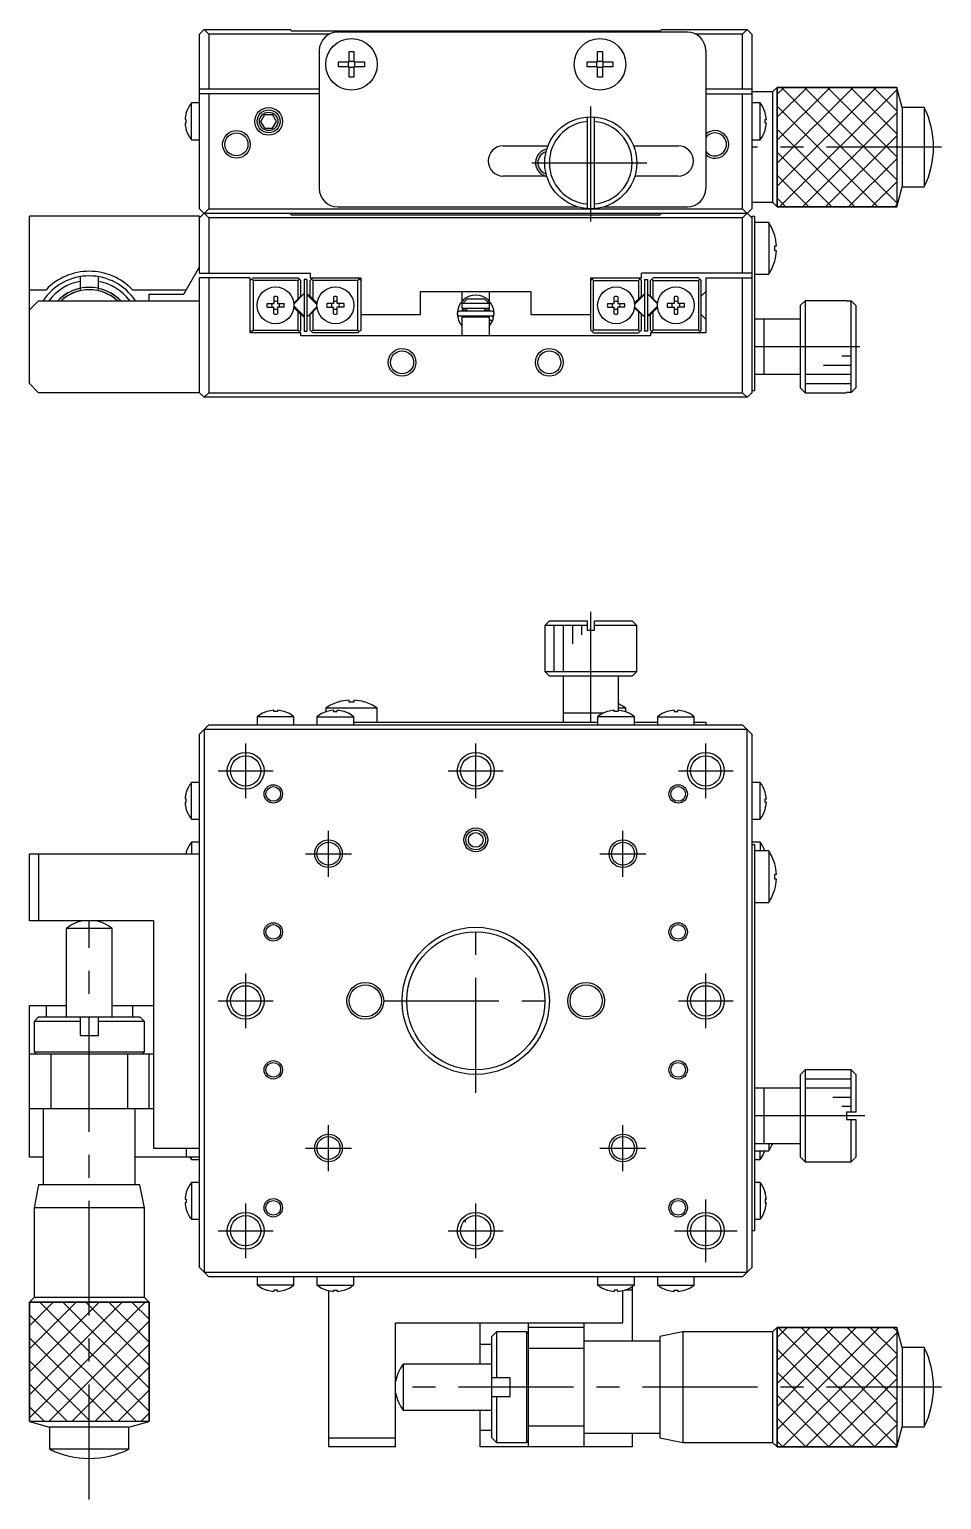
# Model space of a CAD drawing. Extents: x -22 to 382, y 2 to 262.
# Drawn here: x 92 to 191.1, y 102.1 to 262 of the extents above; entities that cross this region are included whole.
import ezdxf

# ---------------------------------------------------------------- set-up
doc = ezdxf.new("R2010")
doc.units = 0
doc.header["$LTSCALE"] = 10
doc.linetypes.add('CENTER', pattern=[2, 1.25, -0.25, 0.25, -0.25])
doc.layers.get('0').update_dxf_attribs({"linetype": 'CONTINUOUS'})
doc.layers.add('CENTER', color=1, linetype='CENTER')

msp = doc.modelspace()

# ---------------------------------------------------------------- linework, layer by layer
at = {"color": 7, "linetype": 'CONTINUOUS'}
for p, q in [((110.507487, 261.474497), (111.007487, 261.974497)), ((110.507487, 242.474497), (110.507487, 261.474497)), ((111.007487, 261.974497), (111.507487, 261.474497)), ((111.007487, 261.974497), (120.307487, 261.974497)), ((111.507487, 261.474497), (111.507487, 255.474497)), ((124.635707, 261.474497), (111.507487, 261.474497)), ((120.507487, 261.774497), (120.307487, 261.974497)), ((160.507487, 261.774497), (120.507487, 261.774497)), ((163.507487, 261.674497), (125.507487, 261.674497)), ((160.707487, 261.974497), (160.507487, 261.774497)), ((160.707487, 261.974497), (170.007487, 261.974497)), ((169.507487, 261.474497), (164.379266, 261.474497)), ((169.507487, 261.474497), (170.007487, 261.974497)), ((169.507487, 255.474497), (169.507487, 261.474497)), ((170.007487, 261.974497), (170.507487, 261.474497)), ((170.507487, 261.474497), (170.507487, 242.474497)), ((123.507487, 259.674497), (123.507487, 244.674497)), ((126.747487, 259.573637), (127.267487, 259.573637)), ((126.747487, 258.434497), (126.747487, 259.573637)), ((127.267487, 259.573637), (127.267487, 258.434497)), ((153.747487, 259.573637), (154.267487, 259.573637)), ((153.747487, 258.434497), (153.747487, 259.573637)), ((154.267487, 259.573637), (154.267487, 258.434497)), ((165.507487, 259.674497), (165.507487, 244.674497)), ((125.608347, 257.914497), (125.608347, 258.434497)), ((125.608347, 258.434497), (126.747487, 258.434497)), ((126.747487, 257.914497), (125.608347, 257.914497)), ((126.678045, 257.914497), (126.678045, 258.434497)), ((126.747487, 258.503939), (127.267487, 258.503939)), ((126.747487, 256.775358), (126.747487, 257.914497)), ((127.267487, 257.845056), (126.747487, 257.845056)), ((127.267487, 258.434497), (128.406626, 258.434497)), ((127.267487, 257.914497), (127.267487, 256.775358)), ((128.406626, 257.914497), (127.267487, 257.914497)), ((127.336928, 258.434497), (127.336928, 257.914497)), ((128.406626, 258.434497), (128.406626, 257.914497)), ((152.608347, 257.914497), (152.608347, 258.434497)), ((152.608347, 258.434497), (153.747487, 258.434497)), ((153.747487, 257.914497), (152.608347, 257.914497)), ((153.678045, 257.914497), (153.678045, 258.434497)), ((153.747487, 258.503939), (154.267487, 258.503939)), ((153.747487, 256.775358), (153.747487, 257.914497)), ((154.267487, 257.845056), (153.747487, 257.845056)), ((154.267487, 258.434497), (155.406626, 258.434497)), ((154.267487, 257.914497), (154.267487, 256.775358)), ((155.406626, 257.914497), (154.267487, 257.914497)), ((154.336928, 258.434497), (154.336928, 257.914497)), ((155.406626, 258.434497), (155.406626, 257.914497)), ((127.267487, 256.775358), (126.747487, 256.775358)), ((154.267487, 256.775358), (153.747487, 256.775358)), ((123.507487, 255.474497), (110.507487, 255.474497)), ((123.507487, 254.974497), (110.507487, 254.974497)), ((111.507487, 254.974497), (111.507487, 242.474497)), ((170.507487, 255.474497), (165.507487, 255.474497)), ((165.507487, 254.974497), (170.507487, 254.974497)), ((169.507487, 242.474497), (169.507487, 254.974497)), ((172.757491, 255.174493), (170.507487, 255.174493)), ((173.257493, 255.674496), (172.757491, 255.174493)), ((172.757491, 255.174493), (172.757491, 243.174501)), ((186.846982, 253.474497), (186.257494, 255.674496)), ((109.051754, 252.903206), (109.051754, 252.924497)), ((109.609487, 249.974497), (109.609487, 253.974497)), ((110.507487, 253.974497), (109.609487, 253.974497)), ((117.141461, 251.974497), (117.574474, 252.724497)), ((117.574474, 252.724497), (118.440499, 252.724497)), ((118.873512, 251.974497), (118.440499, 252.724497)), ((171.405486, 253.974497), (170.507487, 253.974497)), ((171.405486, 249.974497), (171.405486, 253.974497)), ((171.963219, 252.903206), (171.963219, 252.924497)), ((186.846982, 253.474497), (186.846982, 244.874497)), ((189.257493, 253.474497), (186.846982, 253.474497)), ((189.257493, 253.474497), (189.257493, 244.874497)), ((109.051754, 252.174497), (108.920011, 252.174497)), ((108.920011, 251.774497), (109.051754, 251.774497)), ((109.051754, 251.774497), (109.051754, 252.174497)), ((109.051754, 251.024497), (109.051754, 251.045789)), ((117.574474, 251.224497), (117.141461, 251.974497)), ((117.574474, 251.224497), (118.440499, 251.224497)), ((118.440499, 251.224497), (118.873512, 251.974497)), ((152.607487, 252.458472), (152.607487, 242.490523)), ((153.407487, 242.490523), (153.407487, 252.458472)), ((171.963219, 252.174497), (172.094962, 252.174497)), ((171.963219, 251.774497), (171.963219, 252.174497)), ((172.094962, 251.774497), (171.963219, 251.774497)), ((171.963219, 251.024497), (171.963219, 251.045789)), ((109.609487, 249.974497), (110.507487, 249.974497)), ((170.507487, 249.974497), (171.405486, 249.974497)), ((143.507487, 249.324497), (148.362328, 249.324497)), ((157.652645, 249.324497), (162.507487, 249.324497)), ((148.222353, 246.024497), (143.507487, 246.024497)), ((162.507487, 246.024497), (157.79262, 246.024497)), ((186.257494, 242.674498), (186.846982, 244.874497)), ((186.846982, 244.874497), (189.257493, 244.874497)), ((170.507487, 243.174501), (172.757491, 243.174501)), ((172.757491, 243.174501), (173.257493, 242.674498)), ((110.507487, 241.674497), (92.007487, 241.674497)), ((92.007487, 223.474497), (92.007487, 241.674497)), ((110.507487, 242.474497), (111.507487, 241.474497)), ((110.507487, 241.474497), (111.507487, 242.474497)), ((110.507487, 235.474497), (110.507487, 241.674497)), ((170.007487, 241.974497), (111.007487, 241.974497)), ((111.507487, 242.474497), (169.507487, 242.474497)), ((111.507487, 241.474497), (111.507487, 235.474497)), ((169.507487, 241.474497), (111.507487, 241.474497)), ((120.507487, 241.774497), (120.307487, 241.974497)), ((160.507487, 241.774497), (120.507487, 241.774497)), ((125.507487, 242.674497), (151.607487, 242.674497)), ((154.407487, 242.674497), (163.507487, 242.674497)), ((160.707487, 241.974497), (160.507487, 241.774497)), ((169.507487, 241.474497), (170.507487, 242.474497)), ((169.507487, 242.474497), (170.507487, 241.474497)), ((169.507487, 235.474497), (169.507487, 241.474497)), ((170.507487, 241.674497), (170.807487, 241.674497)), ((170.507487, 241.674497), (170.507487, 222.474497)), ((170.807487, 241.674497), (170.807487, 222.674497)), ((172.34995, 240.974497), (170.807487, 240.974497)), ((172.34995, 240.974497), (172.34995, 235.374497)), ((173.000691, 239.573637), (173.00686, 239.576645)), ((173.000691, 237.914497), (173.000691, 238.434497)), ((173.000691, 238.434497), (173.193948, 238.434497)), ((173.193948, 237.914497), (173.000691, 237.914497)), ((173.00686, 236.77235), (173.000691, 236.775358)), ((97.507487, 235.090577), (97.507487, 233.56198)), ((99.507487, 233.56198), (99.507487, 235.090577)), ((108.775436, 233.174497), (110.507486, 236.174497)), ((110.507487, 235.474497), (122.507487, 235.474497)), ((110.507487, 222.474497), (110.507487, 234.974497)), ((116.007487, 234.974497), (110.507487, 234.974497)), ((111.507487, 234.974497), (111.507487, 222.474497)), ((116.007487, 228.974497), (116.007487, 234.974497)), ((116.307487, 234.974497), (116.007487, 234.674497)), ((116.307487, 234.974497), (121.207487, 234.974497)), ((121.207487, 234.974497), (121.507487, 234.674497)), ((122.507487, 235.474497), (122.507487, 234.974497)), ((122.507487, 234.974497), (128.007487, 234.974497)), ((122.807487, 234.974497), (122.507487, 234.674497)), ((127.707487, 234.974497), (128.007487, 234.674497)), ((128.007487, 234.974497), (128.007487, 229.274497)), ((153.007487, 234.974497), (158.507487, 234.974497)), ((153.007487, 229.274497), (153.007487, 234.974497)), ((153.007487, 234.674497), (153.307487, 234.974497)), ((158.207487, 234.974497), (158.507487, 234.674497)), ((158.507487, 234.974497), (158.507487, 235.474497)), ((170.507487, 235.474497), (158.507487, 235.474497)), ((159.507487, 234.674497), (159.807487, 234.974497)), ((164.707487, 234.974497), (159.807487, 234.974497)), ((164.707487, 234.974497), (165.007487, 234.674497)), ((165.507487, 234.974497), (165.507487, 228.974497)), ((165.507487, 234.974497), (170.507487, 234.974497)), ((169.507487, 222.474497), (169.507487, 234.974497)), ((170.807487, 235.374497), (172.34995, 235.374497)), ((92.007487, 233.674497), (93.817071, 233.674497)), ((103.197902, 233.674497), (109.064111, 233.674497)), ((116.307487, 234.674497), (116.157487, 234.824497)), ((121.207487, 234.674497), (116.307487, 234.674497)), ((116.307487, 234.674497), (116.307487, 229.274497)), ((121.357487, 234.824497), (121.207487, 234.674497)), ((121.207487, 232.677099), (121.207487, 234.674497)), ((121.507487, 232.977099), (121.507487, 234.674497)), ((121.857487, 234.774497), (121.857487, 229.174497)), ((122.157487, 234.774497), (121.857487, 234.774497)), ((122.157487, 234.774497), (122.157487, 229.174497)), ((122.507487, 232.977099), (122.507487, 234.674497)), ((122.807487, 234.674497), (122.657487, 234.824497)), ((127.707487, 234.674497), (122.807487, 234.674497)), ((122.807487, 234.674497), (122.807487, 232.677099)), ((127.857487, 234.824497), (127.707487, 234.674497)), ((127.707487, 229.274497), (127.707487, 234.674497)), ((134.507487, 230.974497), (134.507487, 233.474497)), ((134.507487, 233.474497), (146.507487, 233.474497)), ((139.007487, 233.474497), (139.007487, 232.394525)), ((142.007487, 232.394605), (142.007487, 233.474497)), ((146.507487, 233.474497), (146.507487, 230.974497)), ((153.157487, 234.824497), (153.307487, 234.674497)), ((153.307487, 234.674497), (158.207487, 234.674497)), ((153.307487, 229.274497), (153.307487, 234.674497)), ((158.207487, 234.674497), (158.357487, 234.824497)), ((158.207487, 234.674497), (158.207487, 232.677099)), ((158.507487, 232.977099), (158.507487, 234.674497)), ((158.857487, 234.774497), (159.157487, 234.774497)), ((158.857487, 234.774497), (158.857487, 229.174497)), ((159.157487, 234.774497), (159.157487, 229.174497)), ((159.507487, 232.977099), (159.507487, 234.674497)), ((159.657487, 234.824497), (159.807487, 234.674497)), ((159.807487, 234.674497), (164.707487, 234.674497)), ((159.807487, 232.677099), (159.807487, 234.674497)), ((164.707487, 234.674497), (164.857487, 234.824497)), ((164.707487, 234.674497), (164.707487, 229.274497)), ((165.007487, 229.274497), (165.007487, 234.674497)), ((165.507487, 233.474497), (165.007487, 232.974497)), ((93.007487, 232.474497), (92.007487, 231.474497)), ((93.007487, 232.474497), (110.507487, 232.474497)), ((105.007487, 233.174497), (108.775436, 233.174497)), ((105.007487, 232.474497), (105.007487, 233.174497)), ((117.828778, 232.174497), (118.557487, 232.174497)), ((118.557487, 232.903206), (118.557487, 232.174497)), ((118.957487, 232.903206), (118.957487, 232.174497)), ((118.957487, 232.174497), (119.686195, 232.174497)), ((120.743233, 232.212846), (121.507487, 232.977099)), ((121.83071, 233.211934), (120.77005, 232.151274)), ((121.857487, 230.780995), (120.77005, 231.868431)), ((120.77005, 231.797721), (121.83071, 230.737061)), ((122.157487, 233.168), (123.244923, 232.080563)), ((123.244923, 232.151274), (122.184263, 233.211934)), ((122.184263, 230.737061), (123.244923, 231.797721)), ((122.507487, 232.977099), (123.27174, 232.212846)), ((125.057487, 232.174497), (124.328778, 232.174497)), ((125.057487, 232.903206), (125.057487, 232.174497)), ((125.457487, 232.174497), (125.457487, 232.903206)), ((126.186195, 232.174497), (125.457487, 232.174497)), ((139.007487, 232.174497), (139.007487, 231.674497)), ((142.007487, 232.174497), (139.007487, 232.174497)), ((139.061803, 232.174497), (139.590971, 232.674497)), ((139.590971, 232.674497), (141.424002, 232.674497)), ((141.424002, 232.674497), (141.95317, 232.174497)), ((142.007487, 231.674497), (142.007487, 232.174497)), ((154.828778, 232.174497), (155.557487, 232.174497)), ((155.557487, 232.174497), (155.557487, 232.903206)), ((155.957487, 232.903206), (155.957487, 232.174497)), ((155.957487, 232.174497), (156.686195, 232.174497)), ((158.507487, 232.977099), (157.743234, 232.212846)), ((158.83071, 233.211934), (157.77005, 232.151274)), ((158.857486, 233.168001), (157.77005, 232.080563)), ((157.77005, 231.797721), (158.83071, 230.737061)), ((159.157487, 230.780995), (160.244923, 231.868431)), ((160.244923, 232.151274), (159.184263, 233.211934)), ((159.184263, 230.737061), (160.244923, 231.797721)), ((159.507487, 232.977099), (160.27174, 232.212846)), ((162.057487, 232.174497), (161.328778, 232.174497)), ((162.057487, 232.903206), (162.057487, 232.174497)), ((162.457487, 232.903206), (162.457487, 232.174497)), ((163.186195, 232.174497), (162.457487, 232.174497)), ((176.307487, 232.474497), (175.807487, 231.974497)), ((175.807487, 222.974497), (175.807487, 231.974497)), ((176.307487, 232.474497), (176.307487, 222.474497)), ((180.807487, 232.474497), (176.307487, 232.474497)), ((180.807487, 232.474497), (180.807487, 232.458472)), ((180.807487, 232.458472), (181.307487, 232.458472)), ((181.307487, 222.490523), (181.307487, 232.458472)), ((181.307487, 232.458472), (181.807487, 231.956684)), ((181.807487, 231.956684), (181.807487, 222.99231)), ((117.828778, 231.774497), (118.557487, 231.774497)), ((118.557487, 231.045789), (118.557487, 231.774497)), ((118.957487, 231.774497), (118.957487, 231.045789)), ((119.686195, 231.774497), (118.957487, 231.774497)), ((121.507487, 230.971896), (120.743233, 231.736149)), ((121.207487, 229.274497), (121.207487, 231.271896)), ((121.507487, 229.274497), (121.507487, 230.971896)), ((123.27174, 231.736149), (122.507487, 230.971896)), ((122.507487, 229.274497), (122.507487, 230.971896)), ((122.807487, 231.271896), (122.807487, 229.274497)), ((124.328778, 231.774497), (125.057487, 231.774497)), ((125.057487, 231.045789), (125.057487, 231.774497)), ((125.457487, 231.045789), (125.457487, 231.774497)), ((126.186195, 231.774497), (125.457487, 231.774497)), ((128.007487, 230.974497), (134.507487, 230.974497)), ((138.644622, 230.349627), (138.66914, 230.28679)), ((138.669276, 230.290853), (138.668815, 230.288327)), ((138.66914, 230.28679), (138.668815, 230.288327)), ((138.668819, 230.288318), (138.669953, 230.288807)), ((142.257487, 231.324497), (138.757487, 231.324497)), ((138.757487, 230.824497), (142.257487, 230.824497)), ((139.007487, 231.674497), (142.007487, 231.674497)), ((142.007487, 230.674497), (139.007487, 230.674497)), ((139.007487, 230.674497), (139.007487, 228.674497)), ((139.060902, 230.67445), (139.02739, 230.824489)), ((139.027662, 231.324512), (139.131541, 231.674596)), ((139.060749, 231.474497), (139.507487, 231.474497)), ((139.129014, 230.674518), (139.359334, 230.824497)), ((139.507487, 231.674497), (139.507487, 231.324497)), ((139.507487, 230.824497), (139.507487, 230.674497)), ((141.507487, 231.324497), (141.507487, 231.674497)), ((141.507487, 231.474497), (141.954133, 231.474497)), ((141.507487, 230.674497), (141.507487, 230.824497)), ((141.65564, 230.824497), (141.885959, 230.674518)), ((141.883106, 231.674615), (141.987557, 231.324525)), ((142.340912, 230.278194), (142.007475, 230.390498)), ((142.007487, 228.674497), (142.007487, 230.674497)), ((142.025267, 230.39228), (142.007487, 230.401013)), ((142.007628, 229.753839), (142.344841, 230.287301)), ((142.043714, 230.383495), (142.025267, 230.39228)), ((142.062692, 230.374723), (142.043714, 230.383495)), ((142.082063, 230.366028), (142.062692, 230.374723)), ((142.101683, 230.357474), (142.082063, 230.366028)), ((142.121408, 230.349123), (142.101683, 230.357474)), ((142.141094, 230.341038), (142.121408, 230.349123)), ((142.160596, 230.333278), (142.141094, 230.341038)), ((142.17977, 230.3259), (142.160596, 230.333278)), ((142.198475, 230.318957), (142.17977, 230.3259)), ((142.216575, 230.312501), (142.198475, 230.318957)), ((142.233936, 230.30658), (142.216575, 230.312501)), ((142.25043, 230.301237), (142.233936, 230.30658)), ((142.265936, 230.296511), (142.25043, 230.301237)), ((142.28034, 230.292437), (142.265936, 230.296511)), ((142.293537, 230.289045), (142.28034, 230.292437)), ((142.30543, 230.286359), (142.293537, 230.289045)), ((142.31593, 230.2844), (142.30543, 230.286359)), ((142.307691, 230.205717), (142.341955, 230.280636)), ((142.324961, 230.283182), (142.31593, 230.2844)), ((142.332456, 230.282714), (142.324961, 230.283182)), ((142.338361, 230.283), (142.332456, 230.282714)), ((142.342632, 230.284036), (142.338361, 230.283)), ((142.345237, 230.285817), (142.342632, 230.284036)), ((142.346158, 230.288327), (142.345237, 230.285817)), ((142.345833, 230.28679), (142.358885, 230.319371)), ((142.362903, 230.827161), (142.356331, 230.844928)), ((142.358885, 230.319371), (142.370975, 230.354389)), ((142.374432, 230.791968), (142.362903, 230.827161)), ((142.367449, 230.342498), (142.505974, 231.044992)), ((142.370975, 230.354389), (142.3813, 230.389957)), ((142.38419, 230.756253), (142.374432, 230.791968)), ((142.3813, 230.389957), (142.389835, 230.425986)), ((142.392152, 230.720104), (142.38419, 230.756253)), ((142.389835, 230.425986), (142.396559, 230.462389)), ((142.3983, 230.683608), (142.392152, 230.720104)), ((142.396559, 230.462389), (142.401457, 230.499075)), ((142.402619, 230.646855), (142.3983, 230.683608)), ((142.401457, 230.499075), (142.404516, 230.535955)), ((142.405098, 230.609935), (142.402619, 230.646855)), ((142.404516, 230.535955), (142.405731, 230.572938)), ((142.405731, 230.572938), (142.405098, 230.609935)), ((146.507487, 230.974497), (153.007487, 230.974497)), ((154.828778, 231.774497), (155.557487, 231.774497)), ((155.557487, 231.045789), (155.557487, 231.774497)), ((156.686195, 231.774497), (155.957487, 231.774497)), ((155.957487, 231.045789), (155.957487, 231.774497)), ((157.743234, 231.736149), (158.507487, 230.971896)), ((158.207487, 231.271896), (158.207487, 229.274497)), ((158.507487, 229.274497), (158.507487, 230.971896)), ((160.27174, 231.736149), (159.507487, 230.971896)), ((159.507487, 229.274497), (159.507487, 230.971896)), ((159.807487, 229.274497), (159.807487, 231.271896)), ((161.328778, 231.774497), (162.057487, 231.774497)), ((162.057487, 231.774497), (162.057487, 231.045789)), ((162.457487, 231.045789), (162.457487, 231.774497)), ((163.186195, 231.774497), (162.457487, 231.774497)), ((165.007487, 230.974497), (165.507487, 230.474497)), ((175.807487, 230.474497), (170.807487, 230.474497)), ((171.807487, 230.474497), (171.807487, 224.474497)), ((116.007487, 229.274497), (116.307487, 228.974497)), ((121.507487, 228.974497), (116.007487, 228.974497)), ((116.157487, 229.124497), (116.307487, 229.274497)), ((116.307487, 229.274497), (121.207487, 229.274497)), ((121.207487, 229.274497), (121.357487, 229.124497)), ((121.207487, 228.974497), (121.507487, 229.274497)), ((121.507487, 228.674497), (121.507487, 228.974497)), ((159.507487, 228.674497), (121.507487, 228.674497)), ((121.857487, 229.174497), (122.157487, 229.174497)), ((122.507487, 229.274497), (122.807487, 228.974497)), ((122.657487, 229.124497), (122.807487, 229.274497)), ((122.807487, 229.274497), (127.707487, 229.274497)), ((127.707487, 228.974497), (122.807487, 228.974497)), ((127.707487, 229.274497), (127.857487, 229.124497)), ((127.707487, 228.974497), (128.007487, 229.274497)), ((153.007487, 229.274497), (153.307487, 228.974497)), ((153.307487, 229.274497), (153.157487, 229.124497)), ((158.207487, 229.274497), (153.307487, 229.274497)), ((153.307487, 228.974497), (158.207487, 228.974497)), ((158.357487, 229.124497), (158.207487, 229.274497)), ((158.507487, 229.274497), (158.207487, 228.974497)), ((159.157487, 229.174497), (158.857487, 229.174497)), ((159.507487, 229.274497), (159.807487, 228.974497)), ((159.507487, 228.974497), (159.507487, 228.674497)), ((165.507487, 228.974497), (159.507487, 228.974497)), ((159.807487, 229.274497), (159.657487, 229.124497)), ((164.707487, 229.274497), (159.807487, 229.274497)), ((164.857487, 229.124497), (164.707487, 229.274497)), ((165.007487, 229.274497), (164.707487, 228.974497)), ((170.807487, 224.474497), (175.807487, 224.474497)), ((92.007487, 223.474497), (93.007487, 222.474497)), ((110.507487, 222.474497), (93.007487, 222.474497)), ((110.507487, 222.474497), (111.007487, 221.974497)), ((111.007487, 221.974497), (111.507487, 222.474497)), ((111.507487, 222.474497), (169.507487, 222.474497)), ((169.507487, 222.474497), (170.007487, 221.974497)), ((170.007487, 221.974497), (170.507487, 222.474497)), ((170.807487, 222.674497), (170.507487, 222.674497)), ((175.807487, 222.974497), (176.307487, 222.474497)), ((176.307487, 222.474497), (180.807487, 222.474497)), ((181.307487, 222.490523), (180.807487, 222.490523)), ((180.807487, 222.490523), (180.807487, 222.474497)), ((181.807487, 222.99231), (181.307487, 222.490523)), ((170.007487, 221.974497), (111.007487, 221.974497)), ((148.507487, 197.653452), (148.007487, 197.153452)), ((152.607487, 197.153452), (148.007487, 197.153452)), ((148.007487, 197.153452), (148.007487, 192.153452)), ((148.507487, 197.653452), (152.607487, 197.653452)), ((152.607487, 197.653452), (152.607487, 196.653452)), ((152.607487, 196.653452), (153.407487, 196.653452)), ((153.407487, 197.653452), (157.507487, 197.653452)), ((153.407487, 196.653452), (153.407487, 197.653452)), ((158.007487, 197.153452), (153.407487, 197.153452)), ((158.007487, 197.153452), (157.507487, 197.653452)), ((158.007487, 192.153452), (158.007487, 197.153452)), ((148.007487, 192.153452), (158.007487, 192.153452)), ((148.007487, 192.153452), (148.507487, 191.653452)), ((157.507487, 191.653452), (158.007487, 192.153452)), ((157.507487, 191.653452), (148.507487, 191.653452)), ((150.007487, 191.653452), (150.007487, 186.653452)), ((156.007487, 187.937396), (156.007487, 191.653452)), ((125.608347, 188.846656), (125.605339, 188.852825)), ((126.747487, 188.846656), (126.747487, 189.039913)), ((127.267487, 188.846656), (126.747487, 188.846656)), ((127.267487, 189.039913), (127.267487, 188.846656)), ((128.409634, 188.852825), (128.406626, 188.846656)), ((120.757487, 187.251451), (116.757487, 187.251451)), ((116.757487, 187.251451), (116.757487, 186.353452)), ((117.828778, 187.809184), (117.807487, 187.809184)), ((118.557487, 187.809184), (118.557487, 187.940927)), ((118.957487, 187.809184), (118.557487, 187.809184)), ((118.957487, 187.940927), (118.957487, 187.809184)), ((119.707487, 187.809184), (119.686195, 187.809184)), ((120.757487, 186.353452), (120.757487, 187.251451)), ((123.257487, 187.251451), (127.257487, 187.251451)), ((123.257487, 187.251451), (123.257487, 186.353452)), ((124.207487, 188.195915), (129.807487, 188.195915)), ((124.207487, 188.195915), (124.207487, 187.776281)), ((124.307487, 187.809184), (124.328778, 187.809184)), ((125.057487, 187.940927), (125.057487, 187.809184)), ((125.057487, 187.809184), (125.457487, 187.809184)), ((125.457487, 187.809184), (125.457487, 187.940927)), ((126.186195, 187.809184), (126.207487, 187.809184)), ((127.257487, 186.353452), (127.257487, 187.251451)), ((129.807487, 186.653452), (129.807487, 188.195915)), ((150.007487, 187.653452), (154.404712, 187.653452)), ((157.757487, 187.251451), (153.757487, 187.251451)), ((153.757487, 187.251451), (153.757487, 186.353452)), ((154.828778, 187.809184), (154.807487, 187.809184)), ((155.557487, 187.809184), (155.557487, 187.940927)), ((155.957487, 187.809184), (155.557487, 187.809184)), ((155.957487, 187.940927), (155.957487, 187.809184)), ((156.007487, 188.195915), (156.807487, 188.195915)), ((156.707487, 187.809184), (156.686195, 187.809184)), ((156.807487, 187.776281), (156.807487, 188.195915)), ((157.757487, 186.353452), (157.757487, 187.251451)), ((160.257487, 187.251451), (164.257487, 187.251451)), ((160.257487, 187.251451), (160.257487, 186.353452)), ((161.307487, 187.809184), (161.328778, 187.809184)), ((162.057487, 187.940927), (162.057487, 187.809184)), ((162.057487, 187.809184), (162.457487, 187.809184)), ((162.457487, 187.809184), (162.457487, 187.940927)), ((163.186195, 187.809184), (163.207487, 187.809184)), ((164.257487, 186.353452), (164.257487, 187.251451)), ((110.507487, 185.353452), (111.507487, 186.353452)), ((111.007487, 185.853452), (111.007487, 126.853452)), ((170.007487, 185.853452), (111.007487, 185.853452)), ((111.507487, 186.353452), (169.507487, 186.353452)), ((127.257487, 186.653452), (153.757487, 186.653452)), ((157.757487, 186.653452), (160.257487, 186.653452)), ((164.257487, 186.653452), (165.507487, 186.653452)), ((165.507487, 186.653452), (165.507487, 186.353452)), ((169.507487, 186.353452), (170.507487, 185.353452)), ((170.007487, 126.853452), (170.007487, 185.853452)), ((110.507487, 127.353452), (110.507487, 185.353452)), ((170.507487, 185.353452), (170.507487, 127.353452)), ((109.051754, 179.03216), (109.051754, 179.053452)), ((109.609487, 176.103452), (109.609487, 180.103452)), ((110.507487, 180.103452), (109.609487, 180.103452)), ((171.405486, 180.103452), (170.507487, 180.103452)), ((171.405486, 176.103452), (171.405486, 180.103452)), ((171.963219, 179.03216), (171.963219, 179.053452)), ((109.051754, 178.303452), (108.920011, 178.303452)), ((108.920011, 177.903452), (109.051754, 177.903452)), ((109.051754, 177.903452), (109.051754, 178.303452)), ((171.963219, 178.303452), (172.094962, 178.303452)), ((171.963219, 177.903452), (171.963219, 178.303452)), ((172.094962, 177.903452), (171.963219, 177.903452)), ((109.051754, 177.153452), (109.051754, 177.174743)), ((109.609487, 176.103452), (110.507487, 176.103452)), ((170.507487, 176.103452), (171.405486, 176.103452)), ((171.963219, 177.153452), (171.963219, 177.174743)), ((109.609487, 173.603452), (109.609487, 172.353452)), ((110.507487, 173.603452), (109.609487, 173.603452)), ((171.405486, 173.603452), (170.507487, 173.603452)), ((170.507487, 173.353452), (170.807487, 173.353452)), ((170.807487, 173.353452), (170.807487, 131.353452)), ((172.34995, 172.653452), (170.807487, 172.653452)), ((171.405486, 173.603452), (171.405486, 172.653452)), ((172.34995, 172.653452), (172.34995, 167.053452)), ((92.007487, 165.053452), (92.007487, 172.353452)), ((92.007487, 172.353452), (110.507487, 172.353452)), ((93.007487, 172.353452), (93.007487, 165.053452)), ((109.051754, 172.553452), (109.051754, 172.53216)), ((173.000691, 171.252591), (173.00686, 171.255599)), ((173.000691, 170.113452), (173.193948, 170.113452)), ((173.000691, 169.593452), (173.000691, 170.113452)), ((173.193948, 169.593452), (173.000691, 169.593452)), ((173.00686, 168.451304), (173.000691, 168.454312)), ((170.807487, 167.053452), (172.34995, 167.053452)), ((105.507487, 165.053452), (92.007487, 165.053452)), ((105.507487, 165.053452), (105.507487, 140.353452)), ((96.007491, 164.225943), (96.007491, 154.603452)), ((101.007483, 164.225943), (96.007491, 164.225943)), ((101.007483, 154.603452), (101.007483, 164.225943)), ((92.007487, 139.353452), (92.007487, 155.853452)), ((92.007487, 155.853452), (96.007491, 155.853452)), ((93.817071, 155.853452), (93.817071, 154.603452)), ((101.007483, 155.853452), (105.507487, 155.853452)), ((103.197902, 155.853452), (103.197902, 154.603452)), ((93.007487, 154.603452), (92.507487, 154.103452)), ((97.507486, 154.103452), (92.507487, 154.103452)), ((92.507487, 154.103452), (92.507487, 150.803452)), ((93.007487, 154.603452), (104.007487, 154.603452)), ((97.507486, 154.603452), (97.507486, 152.603452)), ((99.507486, 152.603452), (99.507486, 154.603452)), ((104.507487, 154.103452), (99.507486, 154.103452)), ((104.507487, 154.103452), (104.007487, 154.603452)), ((104.507487, 150.803452), (104.507487, 154.103452)), ((97.507486, 152.603452), (99.507486, 152.603452)), ((92.007487, 150.603452), (105.507487, 150.603452)), ((92.507487, 150.803452), (104.507487, 150.803452)), ((92.507487, 150.803452), (92.707487, 150.603452)), ((94.316888, 150.603452), (94.316888, 144.603452)), ((102.713258, 144.603452), (102.713258, 150.603452)), ((104.307487, 150.603452), (104.507487, 150.803452)), ((105.007487, 144.603452), (105.007487, 150.603452)), ((176.307487, 148.853452), (175.807487, 148.353452)), ((176.307487, 148.853452), (176.307487, 138.853452)), ((181.307487, 148.853452), (176.307487, 148.853452)), ((181.307487, 144.253452), (181.307487, 148.853452)), ((181.807487, 148.353452), (181.307487, 148.853452)), ((175.807487, 139.353452), (175.807487, 148.353452)), ((181.807487, 148.353452), (181.807487, 144.253452)), ((175.807487, 146.853452), (170.807487, 146.853452)), ((171.807487, 146.853452), (171.807487, 140.853452)), ((105.507487, 144.603452), (92.007487, 144.603452)), ((93.507487, 144.603452), (93.507487, 136.353452)), ((103.507487, 136.353452), (103.507487, 144.603452)), ((180.807487, 144.253452), (180.807487, 143.453452)), ((181.807487, 144.253452), (180.807487, 144.253452)), ((180.807487, 143.453452), (181.807487, 143.453452)), ((181.307487, 138.853452), (181.307487, 143.453452)), ((181.807487, 143.453452), (181.807487, 139.353452)), ((170.807487, 140.853452), (175.807487, 140.853452)), ((172.34995, 140.853452), (172.34995, 140.053452)), ((93.507487, 139.353452), (92.007487, 139.353452)), ((110.507487, 139.353452), (103.507487, 139.353452)), ((105.507487, 140.353452), (110.507487, 140.353452)), ((109.064111, 139.353452), (109.064111, 140.353452)), ((109.609487, 139.103452), (109.609487, 139.353452)), ((109.609487, 139.103452), (110.507487, 139.103452)), ((170.807487, 140.053452), (172.34995, 140.053452)), ((170.807487, 139.103452), (171.405486, 139.103452)), ((171.405486, 139.103452), (171.405486, 140.053452)), ((175.807487, 139.353452), (176.307487, 138.853452)), ((181.307487, 138.853452), (181.807487, 139.353452)), ((176.307487, 138.853452), (181.307487, 138.853452)), ((93.00749, 136.353452), (92.507491, 133.853453)), ((104.007484, 136.353452), (93.00749, 136.353452)), ((104.507483, 133.853453), (104.007484, 136.353452)), ((109.609487, 136.603452), (109.609487, 132.603452)), ((110.507487, 136.603452), (109.609487, 136.603452)), ((171.405486, 136.603452), (170.807487, 136.603452)), ((171.405486, 136.603452), (171.405486, 132.603452)), ((108.920011, 134.803452), (109.051754, 134.803452)), ((109.051754, 134.403452), (108.920011, 134.403452)), ((109.051754, 135.553452), (109.051754, 135.53216)), ((109.051754, 134.803452), (109.051754, 134.403452)), ((171.963219, 135.553452), (171.963219, 135.53216)), ((172.094962, 134.803452), (171.963219, 134.803452)), ((171.963219, 134.803452), (171.963219, 134.403452)), ((171.963219, 134.403452), (172.094962, 134.403452)), ((92.507491, 133.853453), (92.507491, 124.103448)), ((104.507483, 133.853453), (92.507491, 133.853453)), ((104.507483, 124.103448), (104.507483, 133.853453)), ((109.051754, 133.674743), (109.051754, 133.653452)), ((171.963219, 133.674743), (171.963219, 133.653452)), ((109.609487, 132.603452), (110.507487, 132.603452)), ((139.359314, 132.537772), (139.359651, 132.303452)), ((170.807487, 131.353452), (170.507487, 131.353452)), ((170.807487, 132.603452), (171.405486, 132.603452)), ((111.507487, 126.353452), (110.507487, 127.353452)), ((111.007487, 126.853452), (170.007487, 126.853452)), ((169.507487, 126.353452), (111.507487, 126.353452)), ((116.757487, 126.353452), (116.757487, 125.455452)), ((120.757487, 125.455452), (120.757487, 126.353452)), ((123.257487, 126.353452), (123.257487, 125.455452)), ((127.257487, 125.455452), (127.257487, 126.353452)), ((153.757487, 126.353452), (153.757487, 125.455452)), ((157.757487, 125.455452), (157.757487, 126.353452)), ((160.257487, 126.353452), (160.257487, 125.455452)), ((164.257487, 125.455452), (164.257487, 126.353452)), ((170.507487, 127.353452), (169.507487, 126.353452)), ((120.757487, 125.455452), (116.757487, 125.455452)), ((117.828778, 124.897719), (117.807487, 124.897719)), ((118.957487, 124.897719), (118.557487, 124.897719)), ((118.557487, 124.897719), (118.557487, 124.765976)), ((118.957487, 124.765976), (118.957487, 124.897719)), ((119.707487, 124.897719), (119.686195, 124.897719)), ((123.257487, 125.455452), (127.257487, 125.455452)), ((124.307487, 124.897719), (124.328778, 124.897719)), ((124.507487, 124.849019), (124.507487, 107.853452)), ((125.057487, 124.897719), (125.457487, 124.897719)), ((125.057487, 124.765976), (125.057487, 124.897719)), ((125.457487, 124.897719), (125.457487, 124.765976)), ((126.186195, 124.897719), (126.207487, 124.897719)), ((157.757487, 125.455452), (153.757487, 125.455452)), ((154.828778, 124.897719), (154.807487, 124.897719)), ((155.957487, 124.897719), (155.557487, 124.897719)), ((155.557487, 124.897719), (155.557487, 124.765976)), ((155.957487, 124.765976), (155.957487, 124.897719)), ((156.507487, 121.353452), (156.507487, 124.849019)), ((156.707487, 124.897719), (156.686195, 124.897719)), ((157.507487, 124.910076), (156.746357, 124.910076)), ((157.507487, 125.274366), (157.507487, 119.353452)), ((160.257487, 125.455452), (164.257487, 125.455452)), ((161.307487, 124.897719), (161.328778, 124.897719)), ((162.057487, 124.897719), (162.457487, 124.897719)), ((162.057487, 124.765976), (162.057487, 124.897719)), ((162.457487, 124.897719), (162.457487, 124.765976)), ((163.186195, 124.897719), (163.207487, 124.897719)), ((92.507491, 124.103448), (92.007488, 123.603446)), ((92.650954, 123.603446), (92.007488, 123.603446)), ((104.507483, 124.103448), (92.507491, 124.103448)), ((105.007486, 123.603446), (104.507483, 124.103448)), ((131.807487, 121.353452), (156.507487, 121.353452)), ((131.807487, 107.853452), (131.807487, 121.353452)), ((141.007487, 116.853448), (141.007487, 121.353452)), ((142.757487, 120.353452), (142.257487, 119.853452)), ((142.757487, 120.353452), (142.757487, 115.353451)), ((146.057487, 120.353452), (142.757487, 120.353452)), ((146.057487, 108.353452), (146.057487, 120.353452)), ((146.257487, 120.153452), (146.057487, 120.353452)), ((146.257487, 107.853452), (146.257487, 121.353452)), ((152.257487, 120.853452), (146.257487, 120.853452)), ((152.257487, 121.353452), (152.257487, 107.853452)), ((163.007486, 120.353448), (160.507487, 119.853449)), ((172.757491, 120.353448), (163.007486, 120.353448)), ((163.007486, 120.353448), (163.007486, 108.353456)), ((173.257493, 120.853451), (172.757491, 120.353448)), ((172.757491, 120.353448), (172.757491, 108.353456)), ((186.846982, 118.653452), (186.257494, 120.853451)), ((141.007487, 119.043867), (142.257487, 119.043867)), ((142.257487, 108.853452), (142.257487, 119.853452)), ((152.257487, 118.559223), (146.257487, 118.559223)), ((160.507487, 119.353452), (152.257487, 119.353452)), ((160.507487, 119.853449), (160.507487, 108.853455)), ((189.257493, 118.653452), (186.846982, 118.653452)), ((186.846982, 118.653452), (186.846982, 110.053452)), ((189.257493, 118.653452), (189.257493, 110.053452)), ((142.257487, 116.853448), (132.634996, 116.853448)), ((132.634996, 116.853448), (132.634996, 111.853456)), ((144.257487, 115.353451), (142.257487, 115.353451)), ((144.257487, 113.353451), (144.257487, 115.353451)), ((142.257487, 113.353451), (144.257487, 113.353451)), ((142.757487, 113.353451), (142.757487, 108.353452)), ((92.650954, 110.603445), (92.007488, 110.603445)), ((92.007488, 110.603445), (94.207487, 110.013957)), ((102.807487, 110.013957), (105.007486, 110.603445)), ((132.634996, 111.853456), (142.257487, 111.853456)), ((141.007487, 107.853452), (141.007487, 111.853456)), ((94.207487, 110.013957), (94.207487, 107.603446)), ((102.807487, 110.013957), (94.207487, 110.013957)), ((102.807487, 107.603446), (102.807487, 110.013957)), ((124.507487, 108.853452), (131.807487, 108.853452)), ((141.007487, 109.663036), (142.257487, 109.663036)), ((142.257487, 108.853452), (142.757487, 108.353452)), ((146.257487, 110.162853), (152.257487, 110.162853)), ((152.257487, 109.353452), (160.507487, 109.353452)), ((157.507487, 109.353452), (157.507487, 107.853452)), ((160.507487, 108.853455), (163.007486, 108.353456)), ((186.257494, 107.853453), (186.846982, 110.053452)), ((186.846982, 110.053452), (189.257493, 110.053452)), ((102.807487, 107.603446), (94.207487, 107.603446)), ((131.807487, 107.853452), (124.507487, 107.853452)), ((157.507487, 107.853452), (141.007487, 107.853452)), ((142.757487, 108.353452), (146.057487, 108.353452)), ((146.057487, 108.353452), (146.257487, 108.553452)), ((163.007486, 108.353456), (172.757491, 108.353456)), ((172.757491, 108.353456), (173.257493, 107.853453)), ((173.257493, 108.496919), (173.257493, 107.853453)), ((186.257494, 108.496919), (186.257494, 107.853453))]:
    msp.add_line(p, q, dxfattribs=at)
at = {"color": 3, "linetype": 'CONTINUOUS'}
for p, q in [((173.257493, 255.674496), (173.257493, 242.674498)), ((186.257494, 255.674496), (173.257493, 255.674496)), ((173.257493, 254.915485), (174.016504, 255.674496)), ((173.257493, 252.415485), (176.516504, 255.674496)), ((173.257493, 249.915485), (179.016504, 255.674496)), ((173.257493, 247.415485), (181.516504, 255.674496)), ((173.257493, 244.915485), (184.016504, 255.674496)), ((173.257493, 242.674498), (173.257493, 255.674496)), ((173.257493, 255.674496), (186.257494, 255.674496)), ((173.516506, 242.674498), (186.257494, 255.415486)), ((173.718516, 255.674496), (186.257494, 243.135519)), ((176.218516, 255.674496), (186.257494, 245.635519)), ((178.718516, 255.674496), (186.257494, 248.135519)), ((181.218516, 255.674496), (186.257494, 250.635519)), ((183.718516, 255.674496), (186.257494, 253.135519)), ((186.218516, 255.674496), (186.257494, 255.635519)), ((186.257494, 255.674496), (186.257494, 242.674498)), ((186.257494, 255.674496), (186.257494, 242.674498)), ((173.257493, 253.63552), (184.218514, 242.674498)), ((176.016506, 242.674498), (186.257494, 252.915486)), ((173.257493, 251.13552), (181.718514, 242.674498)), ((178.516506, 242.674498), (186.257494, 250.415486)), ((173.257493, 248.63552), (179.218514, 242.674498)), ((181.016506, 242.674498), (186.257494, 247.915486)), ((173.257493, 246.13552), (176.718514, 242.674498)), ((183.516506, 242.674498), (186.257494, 245.415486)), ((173.257493, 243.63552), (174.218514, 242.674498)), ((173.257493, 242.674498), (186.257494, 242.674498)), ((186.257494, 242.674498), (173.257493, 242.674498)), ((186.016506, 242.674498), (186.257494, 242.915486)), ((178.307487, 225.474497), (181.307487, 225.474497)), ((180.307487, 226.474497), (181.307487, 226.474497)), ((176.307487, 224.474497), (181.307487, 224.474497)), ((176.307487, 223.474497), (181.307487, 223.474497)), ((149.007487, 197.153452), (149.007487, 192.153452)), ((150.007487, 197.153452), (150.007487, 192.153452)), ((151.007487, 197.153452), (151.007487, 195.153452)), ((152.007487, 197.153452), (152.007487, 196.153452)), ((181.307487, 147.853452), (176.307487, 147.853452)), ((181.307487, 146.853452), (176.307487, 146.853452)), ((181.307487, 145.853452), (179.307487, 145.853452)), ((181.307487, 144.853452), (180.307487, 144.853452)), ((92.007488, 123.603446), (92.007488, 110.603445)), ((92.007488, 123.51153), (92.099404, 123.603446)), ((92.007488, 121.01153), (94.599404, 123.603446)), ((92.007488, 118.51153), (97.099404, 123.603446)), ((92.007488, 116.01153), (99.599404, 123.603446)), ((92.007488, 113.51153), (102.099404, 123.603446)), ((92.007488, 111.01153), (104.599404, 123.603446)), ((92.007488, 110.603445), (92.007488, 123.603446)), ((92.007488, 123.603446), (105.007486, 123.603446)), ((105.007486, 123.603446), (92.650954, 123.603446)), ((93.135616, 123.603446), (105.007486, 111.731576)), ((95.635616, 123.603446), (105.007486, 114.231576)), ((98.135616, 123.603446), (105.007486, 116.731576)), ((100.635616, 123.603446), (105.007486, 119.231576)), ((103.135616, 123.603446), (105.007486, 121.731576)), ((105.007486, 110.603445), (105.007486, 123.603446)), ((105.007486, 123.603446), (105.007486, 110.603445)), ((92.007488, 122.231574), (103.635617, 110.603445)), ((94.099403, 110.603445), (105.007486, 121.511528)), ((173.257493, 120.853451), (173.257493, 108.496919)), ((186.257494, 120.853451), (173.257493, 120.853451)), ((173.257493, 119.761535), (174.349409, 120.853451)), ((173.257493, 117.261535), (176.849409, 120.853451)), ((173.257493, 114.761535), (179.349409, 120.853451)), ((173.257493, 112.261535), (181.849409, 120.853451)), ((173.257493, 109.761535), (184.349409, 120.853451)), ((173.257493, 107.853453), (173.257493, 120.853451)), ((173.257493, 120.853451), (186.257494, 120.853451)), ((173.385611, 120.853451), (186.257494, 107.981568)), ((173.849411, 107.853453), (186.257494, 120.261536)), ((175.885611, 120.853451), (186.257494, 110.481568)), ((178.385611, 120.853451), (186.257494, 112.981568)), ((180.885611, 120.853451), (186.257494, 115.481568)), ((183.385611, 120.853451), (186.257494, 117.981568)), ((185.885611, 120.853451), (186.257494, 120.481568)), ((186.257494, 120.853451), (186.257494, 108.496919)), ((186.257494, 120.853451), (186.257494, 107.853453)), ((92.007488, 119.731574), (101.135617, 110.603445)), ((96.599403, 110.603445), (105.007486, 119.011528)), ((173.257493, 118.481569), (183.885609, 107.853453)), ((92.007488, 117.231574), (98.635617, 110.603445)), ((176.349411, 107.853453), (186.257494, 117.761536)), ((99.099403, 110.603445), (105.007486, 116.511528)), ((173.257493, 115.981569), (181.385609, 107.853453)), ((178.849411, 107.853453), (186.257494, 115.261536)), ((92.007488, 114.731574), (96.135617, 110.603445)), ((101.599403, 110.603445), (105.007486, 114.011528)), ((92.007488, 112.231574), (93.635617, 110.603445)), ((173.257493, 113.481569), (178.885609, 107.853453)), ((181.349411, 107.853453), (186.257494, 112.761536)), ((105.007486, 110.603445), (92.007488, 110.603445)), ((105.007486, 110.603445), (92.650954, 110.603445)), ((104.099403, 110.603445), (105.007486, 111.511528)), ((173.257493, 110.981569), (176.385609, 107.853453)), ((183.849411, 107.853453), (186.257494, 110.261536)), ((173.257493, 108.481569), (173.885609, 107.853453)), ((173.257493, 107.853453), (186.257494, 107.853453)), ((186.257494, 107.853453), (173.257493, 107.853453))]:
    msp.add_line(p, q, dxfattribs=at)
at = {"color": 7, "linetype": 'CONTINUOUS'}
for centre, radius in [((127.007487, 258.174497), 2.8), ((154.007487, 258.174497), 2.8), ((118.007487, 251.974497), 1.25), ((118.007487, 251.974497), 1), ((153.007487, 247.474497), 5), ((114.507487, 249.474497), 1.25), ((118.757487, 231.974497), 2), ((125.257487, 231.974497), 2), ((155.757487, 231.974497), 2), ((162.257487, 231.974497), 2), ((132.507487, 225.774497), 1.25), ((148.507487, 225.774497), 1.25), ((115.507487, 181.353452), 1.65), ((140.507487, 181.353452), 1.65), ((165.507487, 181.353452), 1.65), ((118.507487, 178.853452), 0.8), ((162.507487, 178.853452), 0.8), ((140.507487, 173.853452), 1.075), ((140.507487, 173.853452), 0.8), ((124.507487, 172.353452), 1.25), ((156.507487, 172.353452), 1.25), ((118.507487, 163.853452), 0.8), ((162.507487, 163.853452), 0.8), ((140.507487, 156.353452), 7.5), ((128.507487, 156.353452), 2), ((152.507487, 156.353452), 2), ((115.507487, 156.353452), 1.65), ((128.507487, 156.353452), 1.75), ((152.507487, 156.353452), 1.75), ((165.507487, 156.353452), 1.65), ((118.507487, 148.853452), 0.8), ((162.507487, 148.853452), 0.8), ((124.507487, 140.353452), 1.25), ((156.507487, 140.353452), 1.25), ((118.507487, 133.853452), 0.8), ((162.507487, 133.853452), 0.8), ((115.507487, 131.353452), 1.65), ((140.507487, 131.353452), 1.65), ((165.507487, 131.353452), 1.65)]:
    msp.add_circle(centre, radius, dxfattribs=at)
at = {"color": 3, "linetype": 'CONTINUOUS'}
for centre, radius in [((118.007487, 251.974497), 1.5), ((114.507487, 249.474497), 1.5), ((132.507487, 225.774497), 1.5), ((148.507487, 225.774497), 1.5), ((115.507487, 181.353452), 2), ((140.507487, 181.353452), 2), ((165.507487, 181.353452), 2), ((118.507487, 178.853452), 1), ((162.507487, 178.853452), 1), ((140.507487, 173.853452), 1.3), ((124.507487, 172.353452), 1.5), ((156.507487, 172.353452), 1.5), ((118.507487, 163.853452), 1), ((162.507487, 163.853452), 1), ((140.507487, 156.353452), 8), ((115.507487, 156.353452), 2), ((165.507487, 156.353452), 2), ((118.507487, 148.853452), 1), ((162.507487, 148.853452), 1), ((124.507487, 140.353452), 1.5), ((156.507487, 140.353452), 1.5), ((118.507487, 133.853452), 1), ((162.507487, 133.853452), 1), ((115.507487, 131.353452), 2), ((140.507487, 131.353452), 2), ((165.507487, 131.353452), 2)]:
    msp.add_circle(centre, radius, dxfattribs=at)
at = {"color": 7, "linetype": 'CONTINUOUS'}
for centre, radius, start, end in [((125.507487, 259.674497), 2, 90, 180), ((163.507487, 259.674497), 2, 0, 90), ((112.107487, 251.974497), 3.193744, 163.094742, 176.40965), ((112.107487, 251.974497), 3.2, 141.317813, 162.729995), ((168.907487, 251.974497), 3.2, 17.270005, 38.682187), ((168.907487, 251.974497), 3.193744, 3.59035, 16.905258), ((180.512492, 249.174495), 9.745001, 333.816214, 26.183797), ((112.107487, 251.974497), 3.193744, 183.59035, 196.905258), ((112.107487, 251.974497), 3.2, 197.270005, 218.682187), ((153.007487, 247.474497), 4.5, 95.099689, 264.900311), ((153.007487, 247.474497), 4.5, 275.099689, 84.900311), ((168.907487, 251.974497), 3.2, 321.317813, 342.729995), ((168.907487, 251.974497), 3.193744, 343.094742, 356.40965), ((166.507487, 249.474497), 1.25, 216.869898, 143.130102), ((143.507487, 247.674497), 1.65, 90, 270), ((148.507487, 247.474497), 1.25, 106.45925, 253.54075), ((162.507487, 247.674497), 1.65, 270, 90), ((125.507487, 244.674497), 2, 180, 270), ((163.507487, 244.674497), 2, 270, 0), ((168.207487, 238.174497), 5, 16.285843, 34.055798), ((168.207487, 238.174497), 4.993235, 2.984767, 16.272555), ((168.207487, 238.174497), 5, 325.944202, 343.714157), ((168.207487, 238.174497), 4.993235, 343.727445, 357.015233), ((98.507487, 229.174497), 6, 33.367013, 146.632987), ((98.507487, 229.174497), 6.5, 43.813061, 136.186939), ((98.507487, 229.174497), 5.5, 100.475679, 143.130102), ((98.507487, 229.174497), 4.75, 44.006251, 135.993749), ((98.507487, 229.174497), 4.5, 102.839585, 132.833428), ((98.507487, 229.174497), 5.5, 36.869898, 79.524315), ((98.507487, 229.174497), 4.5, 47.166572, 77.160409), ((118.757487, 231.974497), 0.95, 167.846803, 192.153197), ((118.757487, 231.974497), 0.435085, 152.633517, 207.366483), ((118.757487, 231.974497), 0.95, 77.846803, 102.153197), ((118.757487, 231.974497), 0.435085, 62.633517, 117.366483), ((118.757487, 231.974497), 0.435085, 332.633517, 27.366483), ((118.757487, 231.974497), 0.95, 347.846803, 12.153197), ((120.911471, 232.009853), 0.2, 135, 143.141972), ((120.911471, 231.939142), 0.2, 216.858028, 225), ((120.911471, 232.009853), 0.2, 218.738756, 225), ((121.972131, 233.070513), 0.2, 124.975303, 135), ((122.042842, 233.070513), 0.2, 45, 55.024695), ((123.103502, 232.009853), 0.2, 36.858028, 45), ((123.103502, 231.939142), 0.2, 38.738757, 45), ((123.103502, 231.939142), 0.2, 315, 323.141972), ((125.257487, 231.974497), 0.95, 167.846803, 192.153197), ((125.257487, 231.974497), 0.435085, 152.633517, 207.366483), ((125.257487, 231.974497), 0.95, 77.846803, 102.153197), ((125.257487, 231.974497), 0.435085, 62.633517, 117.366483), ((125.257487, 231.974497), 0.435085, 332.633517, 27.366483), ((125.257487, 231.974497), 0.95, 347.846803, 12.153197), ((140.507539, 231.074568), 1.998723, 0.849341, 179.201677), ((155.757487, 231.974497), 0.95, 167.846803, 192.153197), ((155.757487, 231.974497), 0.435085, 152.633517, 207.366483), ((155.757487, 231.974497), 0.95, 77.846803, 102.153197), ((155.757487, 231.974497), 0.435085, 62.633517, 117.366483), ((155.757487, 231.974497), 0.435085, 332.633517, 27.366483), ((155.757487, 231.974497), 0.95, 347.846803, 12.153197), ((157.911471, 232.009853), 0.2, 135, 143.141972), ((157.911471, 231.939142), 0.2, 216.858028, 225), ((157.911471, 231.939142), 0.2, 135, 141.261243), ((158.972131, 233.070513), 0.2, 124.975305, 135), ((159.042842, 233.070513), 0.2, 45, 55.024697), ((160.103502, 232.009853), 0.2, 36.858028, 45), ((160.103502, 232.009853), 0.2, 315, 321.261244), ((160.103502, 231.939142), 0.2, 315, 323.141972), ((162.257487, 231.974497), 0.95, 167.846803, 192.153197), ((162.257487, 231.974497), 0.435085, 152.633517, 207.366483), ((162.257487, 231.974497), 0.95, 77.846803, 102.153197), ((162.257487, 231.974497), 0.435085, 62.633517, 117.366483), ((162.257487, 231.974497), 0.435085, 332.633517, 27.366483), ((162.257487, 231.974497), 0.95, 347.846803, 12.153197), ((118.757487, 231.974497), 0.435085, 242.633517, 297.366483), ((118.757487, 231.974497), 0.95, 257.846803, 282.153197), ((121.972131, 230.878482), 0.2, 225, 235.024697), ((122.042842, 230.878482), 0.2, 304.975305, 315), ((125.257487, 231.974497), 0.435085, 242.633517, 297.366483), ((125.257487, 231.974497), 0.95, 257.846803, 282.153197), ((138.757487, 231.074497), 0.25, 90, 270), ((140.511841, 231.076172), 2.003125, 180.934973, 221.309), ((142.257487, 231.074497), 0.25, 270, 90), ((155.757487, 231.974497), 0.435085, 242.633517, 297.366483), ((155.757487, 231.974497), 0.95, 257.846803, 282.153197), ((158.972131, 230.878482), 0.2, 225, 235.024695), ((159.042842, 230.878482), 0.2, 304.975303, 315), ((162.257487, 231.974497), 0.435085, 242.633517, 297.366483), ((162.257487, 231.974497), 0.95, 257.846803, 282.153197), ((127.007487, 184.053452), 5, 106.285843, 124.055798), ((127.007487, 184.053452), 4.993235, 92.984767, 106.272555), ((127.007487, 184.053452), 4.993235, 73.727445, 87.015233), ((127.007487, 184.053452), 5, 55.944202, 73.714157), ((154.007487, 184.053452), 5, 55.944202, 66.421822), ((118.757487, 184.753452), 3.2, 107.270005, 128.682187), ((118.757487, 184.753452), 3.193744, 93.59035, 106.905258), ((118.757487, 184.753452), 3.193744, 73.094742, 86.40965), ((118.757487, 184.753452), 3.2, 51.317813, 72.729995), ((125.257487, 184.753452), 3.2, 107.270005, 128.682187), ((125.257487, 184.753452), 3.193744, 93.59035, 106.905258), ((125.257487, 184.753452), 3.193744, 73.094742, 86.40965), ((125.257487, 184.753452), 3.2, 51.317813, 72.729995), ((155.757487, 184.753452), 3.2, 107.270005, 128.682187), ((155.757487, 184.753452), 3.193744, 93.59035, 106.905258), ((155.757487, 184.753452), 3.193744, 73.094742, 86.40965), ((155.757487, 184.753452), 3.2, 51.317813, 72.729995), ((162.257487, 184.753452), 3.2, 107.270005, 128.682187), ((162.257487, 184.753452), 3.193744, 93.59035, 106.905258), ((162.257487, 184.753452), 3.193744, 73.094742, 86.40965), ((162.257487, 184.753452), 3.2, 51.317813, 72.729995), ((112.107487, 178.103452), 3.193744, 163.094742, 176.40965), ((112.107487, 178.103452), 3.2, 141.317813, 162.729995), ((168.907487, 178.103452), 3.2, 17.270005, 38.682187), ((168.907487, 178.103452), 3.193744, 3.59035, 16.905258), ((112.107487, 178.103452), 3.193744, 183.59035, 196.905258), ((168.907487, 178.103452), 3.193744, 343.094742, 356.40965), ((112.107487, 178.103452), 3.2, 197.270005, 218.682187), ((168.907487, 178.103452), 3.2, 321.317813, 342.729995), ((112.107487, 171.603452), 3.2, 141.317813, 162.729995), ((168.907487, 171.603452), 3.2, 19.15501, 38.682187), ((168.207487, 169.853452), 5, 16.285843, 34.055798), ((112.107487, 171.603452), 3.193744, 163.094742, 166.418156), ((168.207487, 169.853452), 4.993235, 2.984767, 16.272555), ((168.207487, 169.853452), 4.993235, 343.727445, 357.015233), ((168.207487, 169.853452), 5, 325.944202, 343.714157), ((98.507488, 161.103447), 3.999997, 99.067998, 128.682196), ((98.507488, 161.103447), 3.999997, 51.317818, 80.932002), ((168.207487, 142.853452), 5, 325.944202, 336.421822), ((112.107487, 141.103452), 3.2, 213.152888, 218.682187), ((168.907487, 141.103452), 3.2, 321.317813, 340.84499), ((112.107487, 134.603452), 3.2, 141.317813, 162.729995), ((168.907487, 134.603452), 3.2, 17.270005, 38.682187), ((112.107487, 134.603452), 3.193744, 163.094742, 176.40965), ((112.107487, 134.603452), 3.193744, 183.59035, 196.905258), ((168.907487, 134.603452), 3.193744, 3.59035, 16.905258), ((168.907487, 134.603452), 3.193744, 343.094742, 356.40965), ((112.107487, 134.603452), 3.2, 197.270005, 218.682187), ((168.907487, 134.603452), 3.2, 321.317813, 342.729995), ((118.757487, 127.953452), 3.2, 231.317813, 252.729995), ((118.757487, 127.953452), 3.193744, 253.094742, 266.40965), ((118.757487, 127.953452), 3.193744, 273.59035, 286.905258), ((118.757487, 127.953452), 3.2, 287.270005, 308.682187), ((125.257487, 127.953452), 3.2, 231.317813, 252.729995), ((125.257487, 127.953452), 3.193744, 253.094742, 266.40965), ((125.257487, 127.953452), 3.193744, 273.59035, 286.905258), ((125.257487, 127.953452), 3.2, 287.270005, 308.682187), ((155.757487, 127.953452), 3.2, 231.317813, 252.729995), ((155.757487, 127.953452), 3.193744, 253.094742, 266.40965), ((155.757487, 127.953452), 3.193744, 273.59035, 286.905258), ((155.757487, 127.953452), 3.2, 287.270005, 308.682187), ((162.257487, 127.953452), 3.2, 231.317813, 252.729995), ((162.257487, 127.953452), 3.193744, 253.094742, 266.40965), ((162.257487, 127.953452), 3.193744, 273.59035, 286.905258), ((162.257487, 127.953452), 3.2, 287.270005, 308.682187), ((180.512492, 114.353453), 9.745001, 333.816206, 26.183789), ((135.757491, 114.353453), 3.999997, 141.317818, 170.932002), ((135.757491, 114.353453), 3.999997, 189.067998, 218.682196), ((98.507488, 116.348446), 9.745001, 243.816206, 296.183789)]:
    msp.add_arc(centre, radius, start, end, dxfattribs=at)
at = {"color": 3, "linetype": 'CONTINUOUS'}
for centre, radius, start, end in [((166.507487, 249.474497), 1.5, 228.189685, 131.810315), ((148.507487, 247.474497), 1.5, 100.671929, 255.164888), ((98.507487, 229.174497), 4.75, 44.006251, 77.846799)]:
    msp.add_arc(centre, radius, start, end, dxfattribs=at)
at = {"color": 4, "linetype": 'CONTINUOUS'}
for radius, start, end in [(4.75, 102.153194, 135.993749), (4.5, 47.166572, 132.833428)]:
    msp.add_arc((98.507487, 229.174497), radius, start, end, dxfattribs=at)
at = {"layer": 'CENTER', "color": 1, "linetype": 'CENTER'}
for p, q in [((153.007487, 241.074497), (153.007487, 253.874497)), ((191.13249, 249.174497), (170.507487, 249.174497)), ((146.607487, 247.474497), (159.407487, 247.474497)), ((182.257487, 227.474497), (170.807487, 227.474497)), ((153.007487, 186.653452), (153.007487, 198.653452)), ((115.507487, 178.373452), (115.507487, 184.333452)), ((140.507487, 178.373452), (140.507487, 184.333452)), ((165.507487, 178.373452), (165.507487, 184.333452)), ((112.527487, 181.353452), (118.487487, 181.353452)), ((137.527487, 181.353452), (143.487487, 181.353452)), ((162.527487, 181.353452), (168.487487, 181.353452)), ((124.507487, 169.853452), (124.507487, 174.853452)), ((156.507487, 169.853452), (156.507487, 174.853452)), ((122.007487, 172.353452), (127.007487, 172.353452)), ((154.007487, 172.353452), (159.007487, 172.353452)), ((140.507487, 146.353452), (140.507487, 166.353452)), ((98.507487, 102.128448), (98.507487, 165.053452)), ((115.507487, 153.373452), (115.507487, 159.333452)), ((165.507487, 153.373452), (165.507487, 159.333452)), ((112.527487, 156.353452), (118.487487, 156.353452)), ((130.507487, 156.353452), (150.507487, 156.353452)), ((162.527487, 156.353452), (168.487487, 156.353452)), ((124.507487, 137.853452), (124.507487, 142.853452)), ((156.507487, 137.853452), (156.507487, 142.853452)), ((182.807487, 143.853452), (170.807487, 143.853452)), ((122.007487, 140.353452), (127.007487, 140.353452)), ((154.007487, 140.353452), (159.007487, 140.353452)), ((115.507487, 128.373452), (115.507487, 134.333452)), ((140.507487, 128.373452), (140.507487, 134.333452)), ((165.507487, 127.953452), (165.507487, 134.753452)), ((112.527487, 131.353452), (118.487487, 131.353452)), ((137.527487, 131.353452), (143.487487, 131.353452)), ((162.107487, 131.353452), (168.907487, 131.353452)), ((191.13249, 114.353452), (131.807487, 114.353452))]:
    msp.add_line(p, q, dxfattribs=at)

doc.saveas('drawing.dxf')
